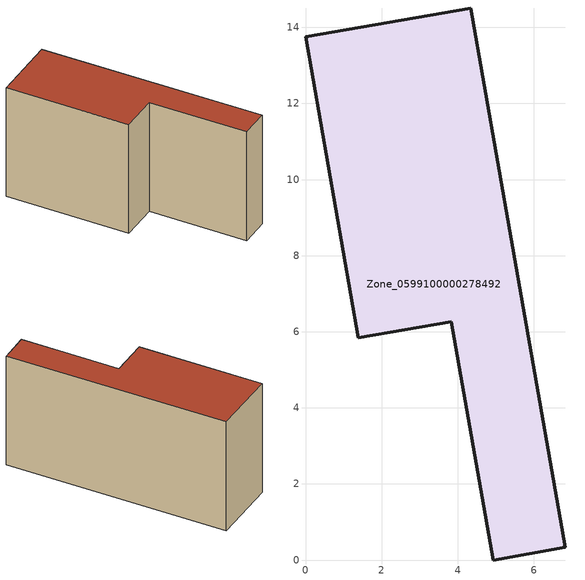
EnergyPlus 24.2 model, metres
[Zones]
Zone_0599100000278492
 floor ground (C_G): 0,13.75 4.34,14.51 6.83,0.34 4.93,0 3.83,6.27 1.38,5.84 z0
 wall outside (C_F): 4.34,14.51 0,13.75 1.38,5.84 3.83,6.27 4.93,0 6.83,0.34 4.34,14.51 z0:7.62
 roof outside (C_R): 6.83,0.34 4.34,14.51 0,13.75 1.38,5.84 3.83,6.27 4.93,0 z7.62
[BUILDING]
Pand.0599100000278492: North Axis=0; Terrain=City; Loads Convergence Tolerance Value=0.04; Temperature Convergence Tolerance Value=0.4; Solar Distribution=FullExterior; Maximum Number of Warmup Days=25; Minimum Number of Warmup Days=1
[Site:Location]
Rotterdam.The.Hague.AP_ZH_NLD Design_Conditions: Latitude=51.96; Longitude=4.45; Time Zone=1; Elevation=-4.5
[SITE:GROUNDTEMPERATURE:BUILDINGSURFACE]
18, 18, 18, 18, 18, 18, 18, 18, 18, 18, 18, 18
[MATERIAL] Thermal Absorptance=0.9; Solar Absorptance=0.7; Visible Absorptance=0.7
Name | Roughness | Thickness | Conductivity | Density | Specific Heat
G.TI.1946 | MediumSmooth | 0.15 | 1 | 540 | 1210
F.TI.1946 | Rough | 0.3 | 0.857143 | 1920 | 840
R.TI.1946 | MediumRough | 0.2 | 0.1 | 1500 | 1000
[CONSTRUCTION]
C_G: G.TI.1946
C_F: F.TI.1946
C_R: R.TI.1946
[ZONE]
Zone_0599100000278492: Type=1; Multiplier=1; Ceiling Height=Autocalculate; Volume=Autocalculate; Floor Area=autocalculate; Part of Total Floor Area=Yes
[ZONEINFILTRATION:DESIGNFLOWRATE]
Infil_Zone_0599100000278492: Zone or ZoneList or Space or SpaceList=Zone_0599100000278492; Schedule=AlwaysOn; Design Flow Rate Calculation Method=Flow/Area; Flow Rate per Floor Area=0.003; Constant Term Coefficient=1; Temperature Term Coefficient=0; Velocity Term Coefficient=0; Velocity Squared Term Coefficient=0
[HVACTEMPLATE:ZONE:IDEALLOADSAIRSYSTEM]
Zone_0599100000278492: Maximum Heating Supply Air Temperature=50; Minimum Cooling Supply Air Temperature=13; Maximum Heating Supply Air Humidity Ratio=0.0156; Minimum Cooling Supply Air Humidity Ratio=0.0077; Heating Limit=NoLimit; Cooling Limit=NoLimit; Dehumidification Control Type=ConstantSensibleHeatRatio; Cooling Sensible Heat Ratio=0.7; Dehumidification Setpoint=60; Humidification Control Type=None; Humidification Setpoint=30; Outdoor Air Method=None; Outdoor Air Flow Rate per Person=0.00944; Outdoor Air Flow Rate per Zone Floor Area=0; Outdoor Air Flow Rate per Zone=0; Demand Controlled Ventilation Type=None; Outdoor Air Economizer Type=NoEconomizer; Heat Recovery Type=None; Sensible Heat Recovery Effectiveness=0.7; Latent Heat Recovery Effectiveness=0.65
[ZONECONTROL:THERMOSTAT]
ThermostatControl_Zone_0599100000278492: Zone or ZoneList=Zone_0599100000278492; Control Type Schedule=DualSetpointControlType; Control 1=Thermostat_Zone_0599100000278492; Temperature Difference Between Cutout And Setpoint=0
[THERMOSTATSETPOINT:DUALSETPOINT]
Thermostat_Zone_0599100000278492: Heating Setpoint Temperature Schedule=HeatingSetpoint_Zone_0599100000278492; Cooling Setpoint Temperature Schedule=CoolingSetpoint_Zone_0599100000278492
[SCHEDULE:COMPACT]
HeatingSetpoint_Zone_0599100000278492: Through: 12/31, For: AllDays, Until: 24:00, 21
CoolingSetpoint_Zone_0599100000278492: Through: 12/31, For: AllDays, Until: 24:00, 24
DualSetpointControlType: Through: 12/31, For: AllDays, Until: 24:00, 4
AlwaysOn: Through: 12/31, For: AllDays, Until: 24:00, 1
